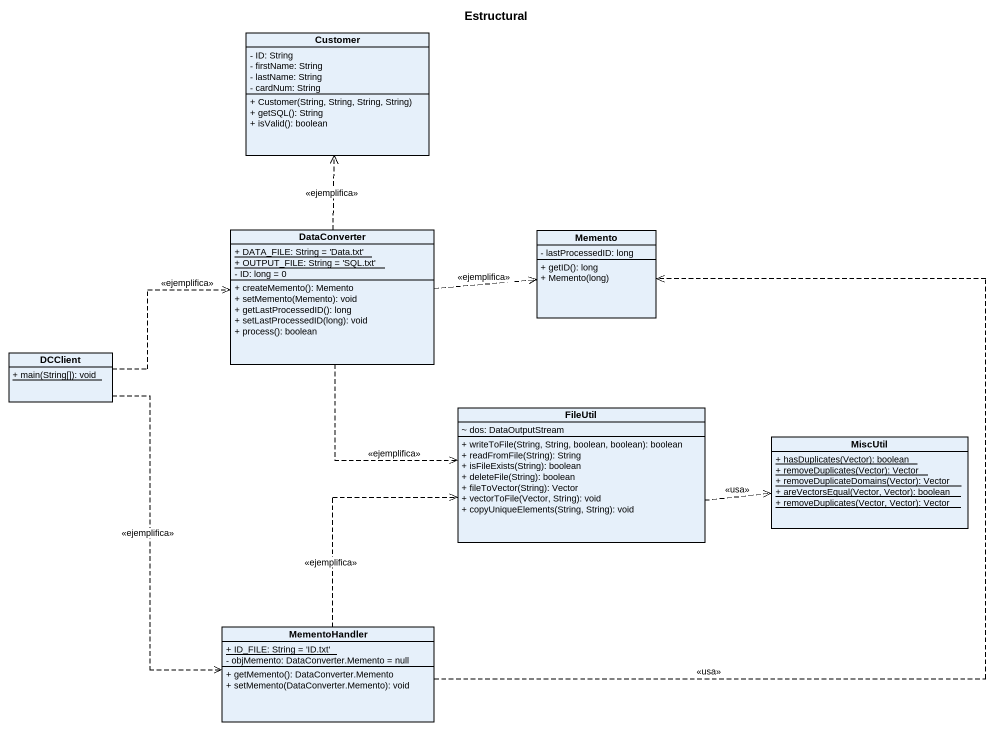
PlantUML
@startuml
title Estructural
hide circle
hide empty members
skinparam classAttributeIconSize 0
class Customer {
  - ID: String
  - firstName: String
  - lastName: String
  - cardNum: String
  + Customer(String, String, String, String)
  + getSQL(): String
  + isValid(): boolean
}
class DataConverter {
  {static} + DATA_FILE: String = 'Data.txt'
  {static} + OUTPUT_FILE: String = 'SQL.txt'
  - ID: long = 0
  + createMemento(): Memento
  + setMemento(Memento): void
  + getLastProcessedID(): long
  + setLastProcessedID(long): void
  + process(): boolean
}
class Memento {
  - lastProcessedID: long
  + getID(): long
  + Memento(long)
}
class DCClient {
  {static} + main(String[]): void
}
class FileUtil {
  ~ dos: DataOutputStream
  + writeToFile(String, String, boolean, boolean): boolean
  + readFromFile(String): String
  + isFileExists(String): boolean
  + deleteFile(String): boolean
  + fileToVector(String): Vector
  + vectorToFile(Vector, String): void
  + copyUniqueElements(String, String): void
}
class MiscUtil {
  {static} + hasDuplicates(Vector): boolean
  {static} + removeDuplicates(Vector): Vector
  {static} + removeDuplicateDomains(Vector): Vector
  {static} + areVectorsEqual(Vector, Vector): boolean
  {static} + removeDuplicates(Vector, Vector): Vector
}
class MementoHandler {
  {static} + ID_FILE: String = 'ID.txt'
  - objMemento: DataConverter.Memento = null
  + getMemento(): DataConverter.Memento
  + setMemento(DataConverter.Memento): void
}
DataConverter .up.> Customer : <<ejemplifica>>
DataConverter .right.> Memento : <<ejemplifica>>
DataConverter ..> FileUtil : <<ejemplifica>>
DCClient .right.> DataConverter : <<ejemplifica>>
DCClient ..> MementoHandler : <<ejemplifica>>
FileUtil .right.> MiscUtil : <<usa>>
MementoHandler .up.> Memento : <<usa>>
MementoHandler .up.> FileUtil : <<ejemplifica>>
@enduml
